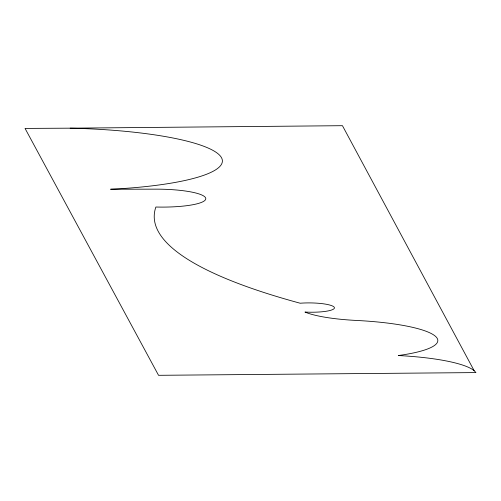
<?xml version="1.0" encoding="UTF-8"?>
<svg xmlns="http://www.w3.org/2000/svg" width="501" height="501" viewBox="0 0 501 501"><rect width="100%" height="100%" fill="white"/><g stroke="black" fill="none" stroke-linecap="round" stroke-linejoin="round"><path stroke-width="0.75" d="M70.159 128.175L342.452 125.688L474.121 370.64L475.95 372.587L158.548 375.312L25.05 128.413L70.159 128.175A160.827 31.075 0.7 0 1 220.534 156.268A160.827 31.075 0.7 0 1 117.791 188.877L110.583 189.24L155.191 189.159A46.355 8.955 0.7 0 1 205.779 198.609A46.355 8.955 0.7 0 1 155.88 207.019A735.831 142.165 0.7 0 0 300.174 303.224A24.098 4.659 0.7 0 1 334.299 307.363A24.098 4.659 0.7 0 1 304.94 312.042A72.77 14.059 0.7 0 0 356.612 320.458A100.876 19.489 0.7 0 1 435.187 336.077A100.876 19.489 0.7 0 1 398.314 355.535A98.259 18.982 0.7 0 1 474.121 370.64"/></g></svg>
